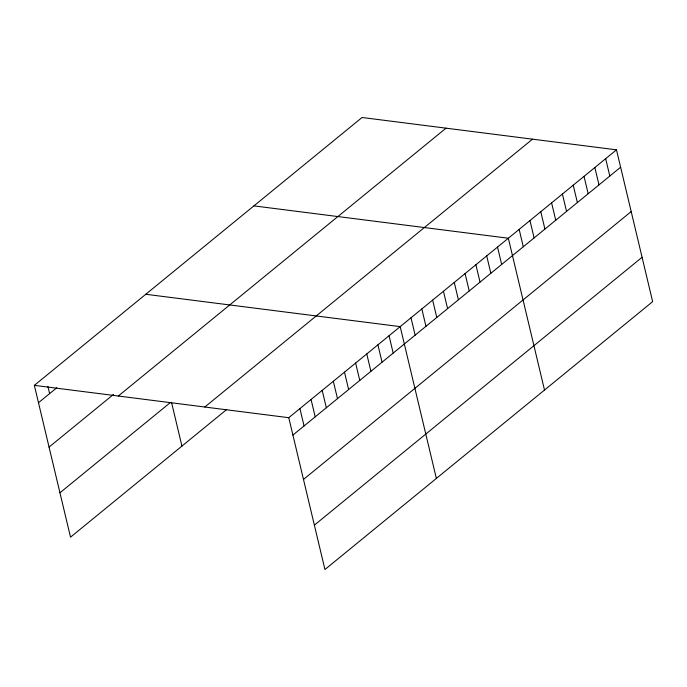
<?xml version="1.0" encoding="UTF-8"?>
<svg xmlns="http://www.w3.org/2000/svg" width="687" height="687" viewBox="0 0 687 687"><rect width="100%" height="100%" fill="white"/><g stroke="black" fill="none" stroke-linecap="round" stroke-linejoin="round"><path stroke-width="1.03" d="M226.744 409.469L70.521 537.165L34.35 385.355L362.058 117.494L616.479 149.835L652.65 301.645L324.942 569.506L288.772 417.696L616.479 149.835M38.489 402.719L56.789 387.76M49.06 447.091L113.527 394.398M118.31 396.021L446.018 128.168M59.949 492.794L170.574 402.376M204.812 407.022L532.519 139.16M292.911 435.069L620.619 167.207M303.482 479.432L631.19 211.57M314.371 525.143L642.079 257.282M253.915 205.885L508.337 238.226L544.508 390.044M145.773 294.276L400.195 326.626L436.365 478.435M34.35 385.355L288.772 417.696M605.668 158.671L609.807 176.044M594.856 167.516L598.995 184.889M584.036 176.353L588.175 193.725M573.224 185.189L577.363 202.562M562.413 194.035L566.552 211.398M551.601 202.871L555.731 220.244M540.781 211.708L544.92 229.08M529.969 220.553L534.108 237.917M519.157 229.389L523.288 246.762M497.525 247.071L501.665 264.435M486.714 255.907L490.844 273.28M475.893 264.744L480.033 282.117M465.082 273.589L469.221 290.953M454.27 282.426L458.409 299.798M443.45 291.262L447.589 308.635M432.638 300.107L436.777 317.471M421.827 308.944L425.966 326.316M411.006 317.78L415.146 335.153M389.057 335.728L393.187 353.101M377.91 344.84L382.049 362.204M366.772 353.942L370.911 371.315M355.626 363.054L359.765 380.418M344.488 372.156L348.627 389.529M333.341 381.268L337.48 398.632M322.203 390.371L326.342 407.743M311.056 399.482L315.196 416.846M299.918 408.585L304.058 425.957M171.604 402.711L181.935 446.095M47.927 386.463L49.627 393.617"/></g></svg>
